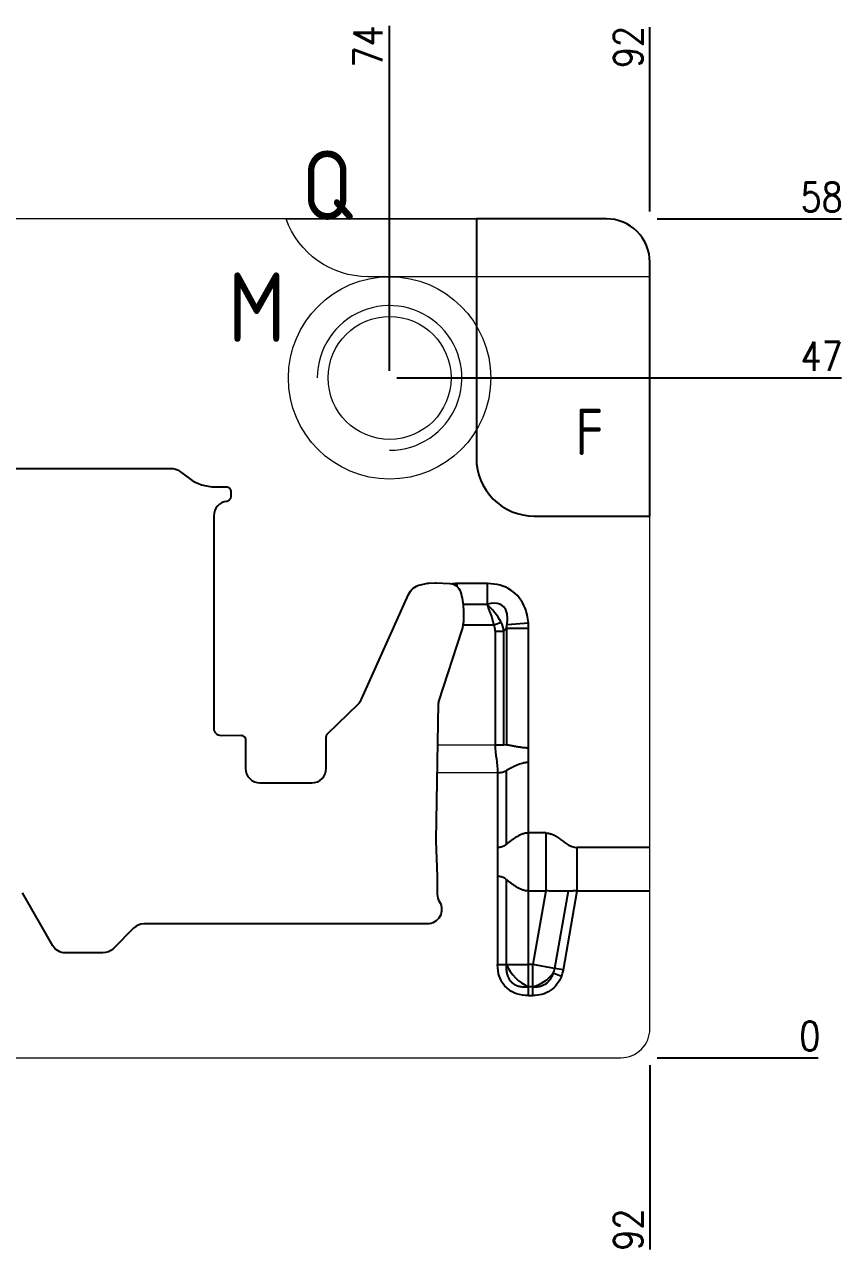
# Model space of a CAD drawing. Header units: millimetres. Extents: x 88508 to 142116, y -5268 to 20283.
# Drawn here: x 100562.2 to 100618.9, y 1764.1 to 1848.9 of the extents above; entities that cross this region are included whole.
import ezdxf
from ezdxf.enums import TextEntityAlignment as Align

# ---------------------------------------------------------------- set-up
doc = ezdxf.new("R2010")
doc.units = ezdxf.units.MM
for name, color, linetype in [('DIE_P', 2, 'Continuous'), ('DIM', 4, 'Continuous'), ('TEXT', 4, 'Continuous')]:
    doc.layers.add(name, color=color, linetype=linetype)
doc.styles.add('gbenor', font='gbenor.shx', dxfattribs={"bigfont": 'gbcbig.shx'})
doc.styles.get("Standard").update_dxf_attribs({"font": 'txt.shx', "width": 0.85, "bigfont": 'ctxt.shx'})
doc.dimstyles.new('T-2-WX', dxfattribs={"dimtxt": 2, "dimasz": 2, "dimexe": 0.5, "dimexo": 0.5, "dimgap": 0.5, "dimtad": 1, "dimtxsty": 'Standard', "dimblk": 'OPEN30', "dimcen": 0, "dimazin": 3, "dimtfac": 1, "dimtmove": 0, "dimatfit": 3, "dimldrblk": 'OPEN30', "dimlwd": -1, "dimlwe": -1})

# ---------------------------------------------------------------- blocks, each defined once
blk = doc.blocks.new('*D9831')
at = {"layer": 'Defpoints', "color": 0}
for p in [(100513.474, 1777.518), (100605.474, 1777.518), (100615.474, 1777.518)]:
    blk.add_point(p, dxfattribs=at)
at = {"layer": 'DIM', "color": 0}
blk.add_line((100605.974, 1777.518), (100617.107, 1777.518), dxfattribs=at)
at = {"layer": 'DIM', "color": 0, "insert": (100616.541, 1779.018), "char_height": 2, "attachment_point": 5}
blk.add_mtext('0', dxfattribs=at)
blk = doc.blocks.new('_Open30')
blk = doc.blocks.new('*D9832')
at = {"layer": 'Defpoints', "color": 0}
for p in [(100587.474, 1824.518), (100615.474, 1824.518), (100513.474, 1777.518)]:
    blk.add_point(p, dxfattribs=at)
at = {"layer": 'DIM', "color": 0}
for p, q in [((100587.974, 1824.518), (100607.474, 1824.518)), ((100607.474, 1824.518), (100611.474, 1824.518)), ((100611.474, 1824.518), (100618.726, 1824.518))]:
    blk.add_line(p, q, dxfattribs=at)
at = {"layer": 'DIM', "color": 0, "insert": (100617.35, 1826.018), "char_height": 2, "attachment_point": 5}
blk.add_mtext('47', dxfattribs=at)
blk = doc.blocks.new('*D9833')
at = {"layer": 'Defpoints', "color": 0}
for p in [(100605.474, 1835.518), (100615.474, 1835.518), (100513.474, 1777.518)]:
    blk.add_point(p, dxfattribs=at)
at = {"layer": 'DIM', "color": 0}
for p, q in [((100605.974, 1835.518), (100609.474, 1835.518)), ((100609.474, 1835.518), (100611.474, 1835.518)), ((100611.474, 1835.518), (100618.726, 1835.518))]:
    blk.add_line(p, q, dxfattribs=at)
at = {"layer": 'DIM', "color": 0, "insert": (100617.35, 1837.018), "char_height": 2, "attachment_point": 5}
blk.add_mtext('58', dxfattribs=at)
blk = doc.blocks.new('*D9836')
at = {"layer": 'Defpoints', "color": 0}
for p in [(100513.474, 1777.518), (100605.474, 1777.518), (100605.474, 1767.518)]:
    blk.add_point(p, dxfattribs=at)
at = {"layer": 'DIM', "color": 0}
for p, q in [((100605.474, 1777.018), (100605.474, 1773.518)), ((100605.474, 1773.518), (100605.474, 1771.518)), ((100605.474, 1771.518), (100605.474, 1764.266))]:
    blk.add_line(p, q, dxfattribs=at)
at = {"layer": 'DIM', "color": 0, "insert": (100603.974, 1765.642), "char_height": 2, "attachment_point": 5, "rotation": 90}
blk.add_mtext('92', dxfattribs=at)
blk = doc.blocks.new('*D9838')
at = {"layer": 'Defpoints', "color": 0}
for p in [(100605.474, 1845.518), (100605.474, 1835.518), (100513.474, 1777.518)]:
    blk.add_point(p, dxfattribs=at)
at = {"layer": 'DIM', "color": 0}
for p, q in [((100605.474, 1841.518), (100605.474, 1848.771)), ((100605.474, 1839.518), (100605.474, 1841.518)), ((100605.474, 1836.018), (100605.474, 1839.518))]:
    blk.add_line(p, q, dxfattribs=at)
at = {"layer": 'DIM', "color": 0, "insert": (100603.974, 1847.394), "char_height": 2, "attachment_point": 5, "rotation": 90}
blk.add_mtext('92', dxfattribs=at)
blk = doc.blocks.new('*D9839')
at = {"layer": 'Defpoints', "color": 0}
for p in [(100587.474, 1845.518), (100587.474, 1824.518), (100513.474, 1777.518)]:
    blk.add_point(p, dxfattribs=at)
at = {"layer": 'DIM', "color": 0}
for p, q in [((100587.474, 1841.518), (100587.474, 1848.852)), ((100587.474, 1837.518), (100587.474, 1841.518)), ((100587.474, 1825.018), (100587.474, 1837.518))]:
    blk.add_line(p, q, dxfattribs=at)
at = {"layer": 'DIM', "color": 0, "insert": (100585.974, 1847.435), "char_height": 2, "attachment_point": 5, "rotation": 90}
blk.add_mtext('74', dxfattribs=at)

msp = doc.modelspace()

# ---------------------------------------------------------------- linework, layer by layer
at = {"layer": 'DIE_P', "linetype": 'Continuous', "lineweight": 25}
for p, q in [((100592.474, 1810.297), (100592.145, 1810.297)), ((100592.145, 1810.095), (100592.145, 1810.297)), ((100592.474, 1810.297), (100592.145, 1810.297)), ((100592.145, 1810.095), (100592.145, 1810.297)), ((100594.236, 1810.297), (100592.474, 1810.297)), ((100594.236, 1810.297), (100592.474, 1810.297)), ((100594.236, 1808.883), (100594.236, 1810.297)), ((100594.236, 1808.883), (100594.236, 1810.297)), ((100592.551, 1808.883), (100594.236, 1808.883)), ((100592.551, 1808.883), (100594.236, 1808.883)), ((100594.211, 1808.852), (100592.554, 1808.852)), ((100594.211, 1808.852), (100592.554, 1808.852)), ((100594.236, 1808.883), (100594.211, 1808.852)), ((100594.236, 1808.883), (100594.211, 1808.852)), ((100594.694, 1807.438), (100595.18, 1807.634)), ((100594.694, 1807.438), (100595.18, 1807.634)), ((100595.602, 1807.473), (100597.069, 1807.597)), ((100595.602, 1807.473), (100597.069, 1807.597)), ((100592.547, 1807.438), (100594.694, 1807.438)), ((100592.547, 1807.438), (100594.694, 1807.438)), ((100594.77, 1807.009), (100595.383, 1807.009)), ((100594.77, 1807.009), (100594.77, 1799.142)), ((100594.77, 1807.009), (100595.383, 1807.009)), ((100594.77, 1807.009), (100594.77, 1799.142)), ((100595.383, 1807.009), (100595.553, 1807.211)), ((100595.383, 1807.009), (100595.553, 1807.211)), ((100595.383, 1799.142), (100595.383, 1807.009)), ((100595.383, 1799.142), (100595.383, 1807.009)), ((100595.553, 1807.211), (100597.085, 1807.211)), ((100595.553, 1807.211), (100595.553, 1799.132)), ((100595.553, 1807.211), (100597.085, 1807.211)), ((100595.553, 1807.211), (100595.553, 1799.132)), ((100597.085, 1798.93), (100597.085, 1807.211)), ((100597.085, 1798.93), (100597.085, 1807.211)), ((100595.553, 1799.132), (100595.383, 1799.142)), ((100595.553, 1799.132), (100595.383, 1799.142)), ((100597.085, 1797.93), (100597.085, 1798.93)), ((100597.085, 1797.93), (100597.085, 1798.93)), ((100595.553, 1792.273), (100595.553, 1797.384)), ((100595.553, 1792.273), (100595.553, 1797.384)), ((100597.085, 1793.058), (100597.085, 1797.93)), ((100597.085, 1793.058), (100597.085, 1797.93)), ((100594.94, 1797.23), (100594.94, 1792.058)), ((100594.94, 1797.23), (100594.94, 1792.058)), ((100598.276, 1793.058), (100597.085, 1793.058)), ((100597.085, 1789.048), (100597.085, 1793.058)), ((100598.276, 1793.058), (100597.085, 1793.058)), ((100597.085, 1789.048), (100597.085, 1793.058)), ((100598.276, 1793.058), (100598.276, 1789.048)), ((100598.276, 1793.058), (100598.276, 1789.048)), ((100594.94, 1792.058), (100594.94, 1790.048)), ((100594.94, 1792.058), (100594.94, 1790.048)), ((100605.474, 1792.058), (100600.453, 1792.058)), ((100594.94, 1790.048), (100594.94, 1783.959)), ((100594.94, 1790.048), (100594.94, 1783.959)), ((100595.553, 1783.959), (100595.553, 1789.833)), ((100595.553, 1783.959), (100595.553, 1789.833)), ((100597.085, 1789.048), (100598.276, 1789.048)), ((100597.085, 1783.959), (100597.085, 1789.048)), ((100597.085, 1789.048), (100598.276, 1789.048)), ((100597.085, 1783.959), (100597.085, 1789.048)), ((100598.276, 1789.048), (100597.378, 1783.959)), ((100598.276, 1789.048), (100597.378, 1783.959)), ((100599.829, 1789.036), (100598.887, 1783.693)), ((100599.829, 1789.036), (100598.887, 1783.693)), ((100599.49, 1783.587), (100600.453, 1789.048)), ((100599.49, 1783.587), (100600.453, 1789.048)), ((100600.453, 1789.048), (100605.474, 1789.048)), ((100594.94, 1783.959), (100595.553, 1783.959)), ((100594.94, 1783.959), (100594.94, 1783.959)), ((100594.94, 1783.959), (100595.553, 1783.959)), ((100594.94, 1783.959), (100595.553, 1783.959)), ((100594.94, 1783.959), (100594.94, 1783.959)), ((100594.94, 1783.959), (100595.553, 1783.959)), ((100595.553, 1783.959), (100597.085, 1783.959)), ((100595.553, 1783.959), (100597.085, 1783.959)), ((100597.378, 1783.959), (100597.085, 1783.959)), ((100597.085, 1782.427), (100597.085, 1783.959)), ((100597.378, 1783.959), (100597.085, 1783.959)), ((100597.085, 1782.427), (100597.085, 1783.959)), ((100598.887, 1783.693), (100597.378, 1783.959)), ((100597.378, 1782.427), (100597.378, 1783.959)), ((100598.887, 1783.693), (100597.378, 1783.959)), ((100597.378, 1782.427), (100597.378, 1783.959)), ((100599.363, 1783.146), (100598.796, 1783.378)), ((100599.363, 1783.146), (100598.796, 1783.378)), ((100599.49, 1783.587), (100598.887, 1783.693)), ((100599.49, 1783.587), (100598.887, 1783.693)), ((100597.084, 1781.814), (100597.084, 1782.427)), ((100597.084, 1781.814), (100597.084, 1782.427)), ((100597.378, 1782.427), (100597.085, 1782.427)), ((100597.085, 1781.814), (100597.085, 1782.427)), ((100597.085, 1781.814), (100597.085, 1782.427)), ((100597.378, 1782.427), (100597.085, 1782.427)), ((100597.378, 1781.814), (100597.378, 1782.427)), ((100597.378, 1781.814), (100597.378, 1782.427)), ((100597.379, 1781.814), (100597.379, 1782.427)), ((100597.379, 1781.814), (100597.379, 1782.427)), ((100597.084, 1781.814), (100597.085, 1781.814)), ((100597.084, 1781.814), (100597.085, 1781.814)), ((100597.085, 1781.814), (100597.378, 1781.814)), ((100597.085, 1781.814), (100597.378, 1781.814))]:
    msp.add_line(p, q, dxfattribs=at)
at = {"layer": 'DIE_P', "linetype": 'Continuous', "lineweight": 18, "ltscale": 10}
msp.add_lwpolyline([(100513.474, 1820.69), (100513.474, 1779.518, 0.414214), (100515.474, 1777.518), (100603.474, 1777.518, 0.414214), (100605.474, 1779.518), (100605.474, 1832.518, 0.414214), (100602.474, 1835.518), (100528.302, 1835.518, 0.198912), (100526.888, 1834.933), (100514.06, 1822.104, 0.198912)], format="xyb", close=True, dxfattribs=at)
at = {"layer": 'DIE_P', "color": 7, "lineweight": 18}
msp.add_lwpolyline([(100580.316, 1835.518), (100602.474, 1835.518, -0.414214), (100605.474, 1832.518), (100605.474, 1831.515), (100585.974, 1831.515, -0.318007)], format="xyb", close=True, dxfattribs=at)
at = {"layer": 'DIE_P', "color": 94, "linetype": 'Continuous'}
msp.add_lwpolyline([(100605.474, 1814.967), (100605.474, 1832.518, 0.414214), (100602.474, 1835.518), (100593.474, 1835.518), (100593.474, 1818.967, 0.414214), (100597.474, 1814.967), (100605.474, 1814.967)], format="xyb", dxfattribs=at)
at = {"layer": 'DIE_P', "lineweight": 18}
msp.add_lwpolyline([(100587.474, 1819.518, 2.414214), (100582.474, 1824.518)], format="xyb", dxfattribs=at)
at = {"layer": 'DIE_P', "color": 1}
msp.add_lwpolyline([(100546.595, 1818.268), (100572.352, 1818.268, -0.159868), (100572.945, 1818.074), (100573.628, 1817.572, 0.160217), (100575.409, 1816.989), (100576.184, 1816.99, -0.414613), (100576.485, 1816.69), (100576.485, 1816.284, -0.386273), (100576.214, 1815.985, 0.386273), (100575.31, 1814.99), (100575.31, 1800.304, 0.415405), (100575.812, 1799.804), (100577.203, 1799.81, -0.415405), (100577.504, 1799.51), (100577.504, 1797.528, 0.414214), (100578.504, 1796.528), (100582.092, 1796.528, 0.414214), (100583.092, 1797.528), (100583.092, 1799.695, -0.202142), (100583.183, 1799.91), (100585.321, 1801.996, 0.094488), (100585.536, 1802.303), (100588.777, 1809.541, -0.234761), (100589.601, 1810.22), (100590, 1810.312, -0.047945), (100590.19, 1810.337), (100590.613, 1810.352, -0.022085), (100590.702, 1810.352), (100591.649, 1810.302, -0.314664), (100592.372, 1809.738, -0.065843), (100592.579, 1808.514, -0.020893), (100592.59, 1807.882, -0.072804), (100592.445, 1807.026), (100590.862, 1802.152, 0.07437), (100590.838, 1802.006), (100590.677, 1792.57, 0.013966), (100590.678, 1792.514), (100590.774, 1790.048), (100590.774, 1788.822, 0.139599), (100590.924, 1788.295, -0.587802), (100590.074, 1786.768), (100570.465, 1786.768, 0.198912), (100569.758, 1786.475), (100568.344, 1785.061, -0.198912), (100567.637, 1784.768), (100565.051, 1784.768, -0.267949), (100564.185, 1785.268), (100562.072, 1788.929, 0.57735)], format="xyb", dxfattribs=at)
at = {"layer": 'DIE_P', "linetype": 'Continuous', "lineweight": 25, "flags": 128}
for points in [[(100597.379, 1782.427), (100597.379, 1782.427), (100597.379, 1782.427), (100597.379, 1782.427), (100597.378, 1782.427), (100597.378, 1782.427), (100597.378, 1782.427), (100597.378, 1782.427), (100597.378, 1782.427)], [(100597.379, 1782.427), (100597.379, 1782.427), (100597.379, 1782.427), (100597.379, 1782.427), (100597.378, 1782.427), (100597.378, 1782.427), (100597.378, 1782.427), (100597.378, 1782.427), (100597.378, 1782.427)], [(100597.378, 1781.814), (100597.378, 1781.814), (100597.378, 1781.814), (100597.378, 1781.814), (100597.379, 1781.814), (100597.379, 1781.814), (100597.379, 1781.814), (100597.379, 1781.814), (100597.379, 1781.814)], [(100597.378, 1781.814), (100597.378, 1781.814), (100597.378, 1781.814), (100597.378, 1781.814), (100597.379, 1781.814), (100597.379, 1781.814), (100597.379, 1781.814), (100597.379, 1781.814), (100597.379, 1781.814)]]:
    msp.add_lwpolyline(points, dxfattribs=at)
at = {"layer": 'DIE_P', "linetype": 'Continuous', "lineweight": 18, "ltscale": 10}
msp.add_circle((100587.474, 1824.518), 7, dxfattribs=at)
at = {"layer": 'DIE_P', "lineweight": 18}
msp.add_circle((100587.474, 1824.518), 4.25, dxfattribs=at)
at = {"layer": 'DIE_P', "linetype": 'Continuous', "lineweight": 25}
for centre, radius, start, end in [((100598.248, 1785.123), 2.936, 203.35432, 246.64568), ((100598.248, 1785.123), 2.936, 203.35432, 246.64568), ((100596.623, 1785.085), 2.764, 285.87878, 321.8461), ((100596.623, 1785.085), 2.764, 285.87878, 321.8461), ((100597.378, 1783.959), 1.532, 337.70914, 350), ((100597.378, 1783.959), 1.532, 337.70914, 350), ((100597.378, 1783.959), 2.145, 337.70914, 350), ((100597.378, 1783.959), 2.145, 337.70914, 350)]:
    msp.add_arc(centre, radius, start, end, dxfattribs=at)
for centre, major_axis, ratio, start_param, end_param in [((100591.42, 1804.499), (-1.428, -5.712), 0.696316, 3.313905, 3.394806), ((100591.42, 1804.499), (-1.428, -5.712), 0.696316, 3.313905, 3.394806), ((100591.863, 1804.64), (4.228, 5.039), 0.60812, 5.958891, 6.755018), ((100591.863, 1804.64), (4.228, 5.039), 0.60812, 5.958891, 6.755018), ((100594.211, 1807.438), (-1.124, 1.742), 0.451138, 4.537435, 5.322833), ((100594.211, 1807.438), (-0.51, 1.997), 0.22754, 4.654285, 5.439683), ((100594.211, 1807.438), (-1.124, 1.742), 0.451138, 4.537435, 5.322833), ((100594.211, 1807.438), (-0.51, 1.997), 0.22754, 4.654285, 5.439683), ((100591.863, 1804.64), (3.446, 4.107), 0.373037, 5.73424, 6.755018), ((100591.863, 1804.64), (3.446, 4.107), 0.373037, 5.73424, 6.755018), ((100591.863, 1804.64), (4.228, 5.039), 0.60812, 5.73424, 5.958891), ((100591.863, 1804.64), (4.228, 5.039), 0.60812, 5.73424, 5.958891), ((100593.204, 1806.238), (1.581, 1.884), 0.813078, 5.656054, 5.96962), ((100593.204, 1806.238), (1.581, 1.884), 0.813078, 5.656054, 5.96962), ((100591.863, 1804.64), (4.228, 5.039), 0.60812, 5.656054, 5.73424), ((100591.863, 1804.64), (4.228, 5.039), 0.60812, 5.656054, 5.73424), ((100593.204, 1806.238), (1.268, 1.512), 0.60812, 5.656054, 5.96962), ((100593.204, 1806.238), (1.268, 1.512), 0.60812, 5.656054, 5.96962), ((100591.863, 1804.64), (3.446, 4.107), 0.373037, 5.656054, 5.73424), ((100591.863, 1804.64), (3.446, 4.107), 0.373037, 5.656054, 5.73424)]:
    msp.add_ellipse(centre, major_axis=major_axis, ratio=ratio, start_param=start_param, end_param=end_param, dxfattribs=at)
at = {"layer": 'DIE_P', "linetype": 'Continuous', "lineweight": 13}
for points, degree in [([(100594.77, 1799.141), (100590.789, 1799.141)], 1), ([(100594.77, 1799.141), (100593.443, 1799.141), (100592.116, 1799.141), (100590.789, 1799.141)], 3), ([(100590.757, 1797.229), (100590.762, 1797.229), (100590.768, 1797.229), (100590.774, 1797.229)], 3), ([(100590.757, 1797.229), (100590.774, 1797.229)], 1), ([(100590.774, 1797.229), (100594.94, 1797.229)], 1), ([(100590.774, 1797.229), (100592.163, 1797.229), (100593.551, 1797.229), (100594.94, 1797.229)], 3)]:
    msp.add_open_spline(points, degree=degree, dxfattribs=at)
at = {"layer": 'DIE_P', "linetype": 'Continuous', "lineweight": 25}
for points, knots in [([(100594.77, 1799.142), (100594.887, 1799.142), (100595.003, 1799.142), (100595.214, 1799.142), (100595.308, 1799.142), (100595.383, 1799.142)], [0, 0, 0, 0, 0.5, 0.5, 1, 1, 1, 1]), ([(100594.77, 1799.142), (100594.887, 1799.142), (100595.003, 1799.142), (100595.214, 1799.142), (100595.308, 1799.142), (100595.383, 1799.142)], [0, 0, 0, 0, 0.5, 0.5, 1, 1, 1, 1]), ([(100597.085, 1798.93), (100597.041, 1798.931), (100596.952, 1798.932), (100596.82, 1798.941), (100596.688, 1798.954), (100596.557, 1798.971), (100596.427, 1798.991), (100596.301, 1799.012), (100596.178, 1799.034), (100596.059, 1799.056), (100595.945, 1799.077), (100595.837, 1799.097), (100595.735, 1799.113), (100595.64, 1799.125), (100595.581, 1799.13), (100595.553, 1799.132)], [0, 0, 0, 0, 0.074904, 0.150682, 0.22727, 0.304551, 0.382367, 0.460528, 0.538826, 0.617046, 0.694971, 0.772396, 0.849137, 0.925041, 1, 1, 1, 1]), ([(100597.085, 1798.93), (100597.041, 1798.931), (100596.952, 1798.932), (100596.82, 1798.941), (100596.688, 1798.954), (100596.557, 1798.971), (100596.427, 1798.991), (100596.301, 1799.012), (100596.178, 1799.034), (100596.059, 1799.056), (100595.945, 1799.077), (100595.837, 1799.097), (100595.735, 1799.113), (100595.64, 1799.125), (100595.581, 1799.13), (100595.553, 1799.132)], [0, 0, 0, 0, 0.074904, 0.150682, 0.22727, 0.304551, 0.382367, 0.460528, 0.538826, 0.617046, 0.694971, 0.772396, 0.849137, 0.925041, 1, 1, 1, 1]), ([(100594.94, 1797.23), (100594.968, 1797.23), (100595.023, 1797.231), (100595.105, 1797.238), (100595.185, 1797.249), (100595.262, 1797.264), (100595.336, 1797.283), (100595.411, 1797.309), (100595.486, 1797.341), (100595.53, 1797.37), (100595.553, 1797.384)], [0, 0, 0, 0, 0.114956, 0.230103, 0.34575, 0.462202, 0.579758, 0.698707, 0.848557, 1, 1, 1, 1]), ([(100594.94, 1797.23), (100594.968, 1797.23), (100595.023, 1797.231), (100595.105, 1797.238), (100595.185, 1797.249), (100595.262, 1797.264), (100595.336, 1797.283), (100595.411, 1797.309), (100595.486, 1797.341), (100595.53, 1797.37), (100595.553, 1797.384)], [0, 0, 0, 0, 0.114956, 0.230103, 0.34575, 0.462202, 0.579758, 0.698707, 0.848557, 1, 1, 1, 1]), ([(100597.085, 1797.93), (100597.049, 1797.929), (100596.977, 1797.928), (100596.868, 1797.916), (100596.759, 1797.898), (100596.621, 1797.866), (100596.446, 1797.81), (100596.243, 1797.73), (100596.04, 1797.638), (100595.851, 1797.546), (100595.707, 1797.47), (100595.615, 1797.42), (100595.574, 1797.396), (100595.557, 1797.387), (100595.553, 1797.384)], [0, 0, 0, 0, 0.058126, 0.117563, 0.17856, 0.241346, 0.351173, 0.488087, 0.620028, 0.755793, 0.890646, 0.955666, 0.987156, 1, 1, 1, 1]), ([(100597.085, 1797.93), (100597.049, 1797.929), (100596.977, 1797.928), (100596.868, 1797.916), (100596.759, 1797.898), (100596.621, 1797.866), (100596.446, 1797.81), (100596.243, 1797.73), (100596.04, 1797.638), (100595.851, 1797.546), (100595.707, 1797.47), (100595.615, 1797.42), (100595.574, 1797.396), (100595.557, 1797.387), (100595.553, 1797.384)], [0, 0, 0, 0, 0.058126, 0.117563, 0.17856, 0.241346, 0.351173, 0.488087, 0.620028, 0.755793, 0.890646, 0.955666, 0.987156, 1, 1, 1, 1]), ([(100597.085, 1793.058), (100597.058, 1793.058), (100597.005, 1793.057), (100596.927, 1793.049), (100596.838, 1793.035), (100596.74, 1793.011), (100596.597, 1792.964), (100596.424, 1792.884), (100596.226, 1792.767), (100596.033, 1792.639), (100595.85, 1792.507), (100595.712, 1792.402), (100595.615, 1792.325), (100595.573, 1792.29), (100595.553, 1792.273)], [0, 0, 0, 0, 0.0411073, 0.0819871, 0.122804, 0.180199, 0.2404004, 0.3601203, 0.4856162, 0.6172968, 0.752964, 0.8879623, 0.9441416, 1, 1, 1, 1]), ([(100597.085, 1793.058), (100597.058, 1793.058), (100597.005, 1793.057), (100596.927, 1793.049), (100596.838, 1793.035), (100596.74, 1793.011), (100596.597, 1792.964), (100596.424, 1792.884), (100596.226, 1792.767), (100596.033, 1792.639), (100595.85, 1792.507), (100595.712, 1792.402), (100595.615, 1792.325), (100595.573, 1792.29), (100595.553, 1792.273)], [0, 0, 0, 0, 0.0411073, 0.0819871, 0.122804, 0.180199, 0.2404004, 0.3601203, 0.4856162, 0.6172968, 0.752964, 0.8879623, 0.9441416, 1, 1, 1, 1]), ([(100598.276, 1793.058), (100598.307, 1793.057), (100598.37, 1793.056), (100598.465, 1793.042), (100598.56, 1793.02), (100598.657, 1792.99), (100598.755, 1792.95), (100598.862, 1792.898), (100598.982, 1792.829), (100599.154, 1792.715), (100599.365, 1792.558), (100599.575, 1792.401), (100599.747, 1792.288), (100599.897, 1792.201), (100600.067, 1792.125), (100600.261, 1792.069), (100600.39, 1792.062), (100600.453, 1792.058)], [0, 0, 0, 0, 0.038324, 0.077384, 0.117488, 0.15892, 0.201937, 0.24677, 0.305439, 0.372119, 0.500098, 0.628077, 0.694556, 0.753425, 0.841157, 0.922625, 1, 1, 1, 1]), ([(100598.276, 1793.058), (100598.307, 1793.057), (100598.37, 1793.056), (100598.465, 1793.042), (100598.56, 1793.02), (100598.657, 1792.99), (100598.755, 1792.95), (100598.862, 1792.898), (100598.982, 1792.829), (100599.154, 1792.715), (100599.365, 1792.558), (100599.575, 1792.401), (100599.747, 1792.288), (100599.897, 1792.201), (100600.067, 1792.125), (100600.261, 1792.069), (100600.39, 1792.062), (100600.453, 1792.058)], [0, 0, 0, 0, 0.038324, 0.077384, 0.117488, 0.15892, 0.201937, 0.24677, 0.305439, 0.372119, 0.500098, 0.628077, 0.694556, 0.753425, 0.841157, 0.922625, 1, 1, 1, 1]), ([(100595.553, 1792.273), (100595.54, 1792.261), (100595.514, 1792.236), (100595.469, 1792.203), (100595.406, 1792.163), (100595.318, 1792.121), (100595.2, 1792.085), (100595.073, 1792.062), (100594.984, 1792.06), (100594.94, 1792.058)], [0, 0, 0, 0, 0.0952787, 0.1886795, 0.2803959, 0.4628014, 0.6421084, 0.8204515, 1, 1, 1, 1]), ([(100595.553, 1792.273), (100595.54, 1792.261), (100595.514, 1792.236), (100595.469, 1792.203), (100595.406, 1792.163), (100595.318, 1792.121), (100595.2, 1792.085), (100595.073, 1792.062), (100594.984, 1792.06), (100594.94, 1792.058)], [0, 0, 0, 0, 0.0952787, 0.1886795, 0.2803959, 0.4628014, 0.6421084, 0.8204515, 1, 1, 1, 1]), ([(100595.553, 1789.833), (100595.54, 1789.846), (100595.514, 1789.87), (100595.47, 1789.903), (100595.407, 1789.943), (100595.319, 1789.985), (100595.201, 1790.022), (100595.073, 1790.044), (100594.984, 1790.047), (100594.94, 1790.048)], [0, 0, 0, 0, 0.094754, 0.187657, 0.278899, 0.461715, 0.6414, 0.820101, 1, 1, 1, 1]), ([(100595.553, 1789.833), (100595.54, 1789.846), (100595.514, 1789.87), (100595.47, 1789.903), (100595.407, 1789.943), (100595.319, 1789.985), (100595.201, 1790.022), (100595.073, 1790.044), (100594.984, 1790.047), (100594.94, 1790.048)], [0, 0, 0, 0, 0.094754, 0.187657, 0.278899, 0.461715, 0.6414, 0.820101, 1, 1, 1, 1]), ([(100597.085, 1789.048), (100597.055, 1789.049), (100596.995, 1789.05), (100596.904, 1789.061), (100596.814, 1789.077), (100596.724, 1789.1), (100596.631, 1789.132), (100596.534, 1789.172), (100596.398, 1789.238), (100596.231, 1789.336), (100596.039, 1789.463), (100595.857, 1789.595), (100595.718, 1789.7), (100595.618, 1789.779), (100595.575, 1789.815), (100595.553, 1789.833)], [0, 0, 0, 0, 0.046469, 0.093349, 0.140886, 0.189313, 0.238852, 0.295613, 0.357805, 0.48235, 0.613026, 0.747748, 0.88203, 0.94119, 1, 1, 1, 1]), ([(100597.085, 1789.048), (100597.055, 1789.049), (100596.995, 1789.05), (100596.904, 1789.061), (100596.814, 1789.077), (100596.724, 1789.1), (100596.631, 1789.132), (100596.534, 1789.172), (100596.398, 1789.238), (100596.231, 1789.336), (100596.039, 1789.463), (100595.857, 1789.595), (100595.718, 1789.7), (100595.618, 1789.779), (100595.575, 1789.815), (100595.553, 1789.833)], [0, 0, 0, 0, 0.046469, 0.093349, 0.140886, 0.189313, 0.238852, 0.295613, 0.357805, 0.48235, 0.613026, 0.747748, 0.88203, 0.94119, 1, 1, 1, 1]), ([(100599.829, 1789.036), (100599.811, 1789.035), (100599.773, 1789.033), (100599.655, 1789.03), (100599.451, 1789.032), (100599.165, 1789.038), (100598.88, 1789.045), (100598.591, 1789.048), (100598.389, 1789.048), (100598.276, 1789.048)], [0, 0, 0, 0, 0.046673, 0.097856, 0.288273, 0.496257, 0.657106, 0.806646, 1, 1, 1, 1]), ([(100599.829, 1789.036), (100599.811, 1789.035), (100599.773, 1789.033), (100599.655, 1789.03), (100599.451, 1789.032), (100599.165, 1789.038), (100598.88, 1789.045), (100598.591, 1789.048), (100598.389, 1789.048), (100598.276, 1789.048)], [0, 0, 0, 0, 0.046673, 0.097856, 0.288273, 0.496257, 0.657106, 0.806646, 1, 1, 1, 1]), ([(100600.453, 1789.048), (100600.426, 1789.048), (100600.371, 1789.048), (100600.285, 1789.048), (100600.197, 1789.048), (100600.107, 1789.047), (100600.017, 1789.046), (100599.94, 1789.043), (100599.877, 1789.04), (100599.845, 1789.037), (100599.829, 1789.036)], [0, 0, 0, 0, 0.1144264, 0.236082, 0.3649657, 0.5010764, 0.6444129, 0.7949739, 0.9012995, 1, 1, 1, 1]), ([(100600.453, 1789.048), (100600.426, 1789.048), (100600.371, 1789.048), (100600.285, 1789.048), (100600.197, 1789.048), (100600.107, 1789.047), (100600.017, 1789.046), (100599.94, 1789.043), (100599.877, 1789.04), (100599.845, 1789.037), (100599.829, 1789.036)], [0, 0, 0, 0, 0.1144264, 0.236082, 0.3649657, 0.5010764, 0.6444129, 0.7949739, 0.9012995, 1, 1, 1, 1]), ([(100597.084, 1781.814), (100596.8, 1781.814), (100596.512, 1781.855), (100595.977, 1782.044), (100595.727, 1782.193), (100595.324, 1782.596), (100595.172, 1782.846), (100594.981, 1783.385), (100594.94, 1783.673), (100594.94, 1783.959)], [0, 0, 0, 0, 0.25, 0.25, 0.5, 0.5, 0.75, 0.75, 1, 1, 1, 1]), ([(100597.084, 1781.814), (100596.8, 1781.814), (100596.512, 1781.855), (100595.977, 1782.044), (100595.727, 1782.193), (100595.324, 1782.596), (100595.172, 1782.846), (100594.981, 1783.385), (100594.94, 1783.673), (100594.94, 1783.959)], [0, 0, 0, 0, 0.25, 0.25, 0.5, 0.5, 0.75, 0.75, 1, 1, 1, 1]), ([(100595.553, 1783.959), (100595.548, 1783.908), (100595.54, 1783.809), (100595.54, 1783.662), (100595.549, 1783.523), (100595.569, 1783.391), (100595.598, 1783.266), (100595.637, 1783.149), (100595.686, 1783.04), (100595.743, 1782.939), (100595.809, 1782.846), (100595.909, 1782.734), (100596.059, 1782.614), (100596.272, 1782.506), (100596.518, 1782.438), (100596.793, 1782.407), (100596.984, 1782.42), (100597.084, 1782.427)], [0, 0, 0, 0, 0.0597626, 0.1167584, 0.1711544, 0.2231423, 0.272942, 0.3208033, 0.3670075, 0.4118673, 0.4557238, 0.4989422, 0.5863525, 0.6777414, 0.7757786, 0.8826369, 1, 1, 1, 1]), ([(100595.553, 1783.959), (100595.548, 1783.908), (100595.54, 1783.809), (100595.54, 1783.662), (100595.549, 1783.523), (100595.569, 1783.391), (100595.598, 1783.266), (100595.637, 1783.149), (100595.686, 1783.04), (100595.743, 1782.939), (100595.809, 1782.846), (100595.909, 1782.734), (100596.059, 1782.614), (100596.272, 1782.506), (100596.518, 1782.438), (100596.793, 1782.407), (100596.984, 1782.42), (100597.084, 1782.427)], [0, 0, 0, 0, 0.0597626, 0.1167584, 0.1711544, 0.2231423, 0.272942, 0.3208033, 0.3670075, 0.4118673, 0.4557238, 0.4989422, 0.5863525, 0.6777414, 0.7757786, 0.8826369, 1, 1, 1, 1]), ([(100597.379, 1782.427), (100597.421, 1782.424), (100597.505, 1782.419), (100597.629, 1782.422), (100597.748, 1782.434), (100597.863, 1782.456), (100597.973, 1782.486), (100598.078, 1782.525), (100598.177, 1782.573), (100598.301, 1782.649), (100598.445, 1782.766), (100598.591, 1782.94), (100598.713, 1783.146), (100598.768, 1783.299), (100598.796, 1783.378)], [0, 0, 0, 0, 0.068857, 0.135378, 0.199798, 0.262377, 0.323396, 0.383159, 0.44199, 0.500229, 0.617163, 0.737821, 0.864712, 1, 1, 1, 1]), ([(100597.379, 1782.427), (100597.421, 1782.424), (100597.505, 1782.419), (100597.629, 1782.422), (100597.748, 1782.434), (100597.863, 1782.456), (100597.973, 1782.486), (100598.078, 1782.525), (100598.177, 1782.573), (100598.301, 1782.649), (100598.445, 1782.766), (100598.591, 1782.94), (100598.713, 1783.146), (100598.768, 1783.299), (100598.796, 1783.378)], [0, 0, 0, 0, 0.068857, 0.135378, 0.199798, 0.262377, 0.323396, 0.383159, 0.44199, 0.500229, 0.617163, 0.737821, 0.864712, 1, 1, 1, 1]), ([(100599.363, 1783.146), (100599.283, 1782.95), (100599.177, 1782.763), (100598.916, 1782.43), (100598.759, 1782.283), (100598.408, 1782.047), (100598.213, 1781.958), (100597.805, 1781.842), (100597.592, 1781.814), (100597.379, 1781.814)], [0, 0, 0, 0, 0.25, 0.25, 0.5, 0.5, 0.75, 0.75, 1, 1, 1, 1]), ([(100599.363, 1783.146), (100599.283, 1782.95), (100599.177, 1782.763), (100598.916, 1782.43), (100598.759, 1782.283), (100598.408, 1782.047), (100598.213, 1781.958), (100597.805, 1781.842), (100597.592, 1781.814), (100597.379, 1781.814)], [0, 0, 0, 0, 0.25, 0.25, 0.5, 0.5, 0.75, 0.75, 1, 1, 1, 1])]:
    msp.add_open_spline(points, degree=3, knots=knots, dxfattribs=at)
for points in [[(100594.77, 1799.142), (100594.77, 1798.499), (100594.94, 1797.873), (100594.94, 1797.23)], [(100594.77, 1799.142), (100594.77, 1798.499), (100594.94, 1797.873), (100594.94, 1797.23)], [(100600.453, 1789.048), (100600.453, 1790.106), (100600.453, 1791.001), (100600.453, 1792.058)], [(100600.453, 1789.048), (100600.453, 1790.106), (100600.453, 1791.001), (100600.453, 1792.058)]]:
    msp.add_open_spline(points, degree=3, dxfattribs=at)

# ---------------------------------------------------------------- texts
at = {"layer": 'DIE_P', "color": 4, "style": 'gbenor'}
msp.add_text('F', height=3.2, dxfattribs=at).set_placement((100601.294, 1820.785), align=Align.MIDDLE_CENTER)
at = {"layer": 'TEXT', "color": 4, "style": 'gbenor'}
for s, p in [('Q', (100583.173, 1837.843)), ('M', (100578.289, 1829.414))]:
    msp.add_text(s, height=4.8, dxfattribs=at).set_placement(p, align=Align.MIDDLE_CENTER)

# ---------------------------------------------------------------- dimensions: what is measured, and where the dimension line sits
at = {"layer": 'DIM'}
for feature_location, offset, dtype, origin, picture, middle in [((100587.474, 1824.518), (0, 21), 1, (100513.474, 1777.518), '*D9839', (100585.974, 1847.435)), ((100605.474, 1835.518), (0, 10), 1, (100513.474, 1777.518), '*D9838', (100603.974, 1847.394)), ((100605.474, 1835.518), (10, 0), 0, (100513.474, 1777.518), '*D9833', (100617.35, 1837.018)), ((100587.474, 1824.518), (28, 0), 0, (100513.474, 1777.518), '*D9832', (100617.35, 1826.018)), ((100605.47387325, 1777.518301677), (10, 0), 0, (100513.47387323, 1777.518301677), '*D9831', (100616.540539917, 1779.018301677)), ((100605.474, 1777.518), (0, -10), 1, (100513.474, 1777.518), '*D9836', (100603.974, 1765.642))]:
    dim = msp.add_ordinate_dim(feature_location=feature_location, offset=offset, dtype=dtype, origin=origin, dimstyle='T-2-WX', dxfattribs=at)
    dim.commit()
    dim.dimension.update_dxf_attribs({"geometry": picture, "text_midpoint": middle})

doc.saveas('drawing.dxf')
